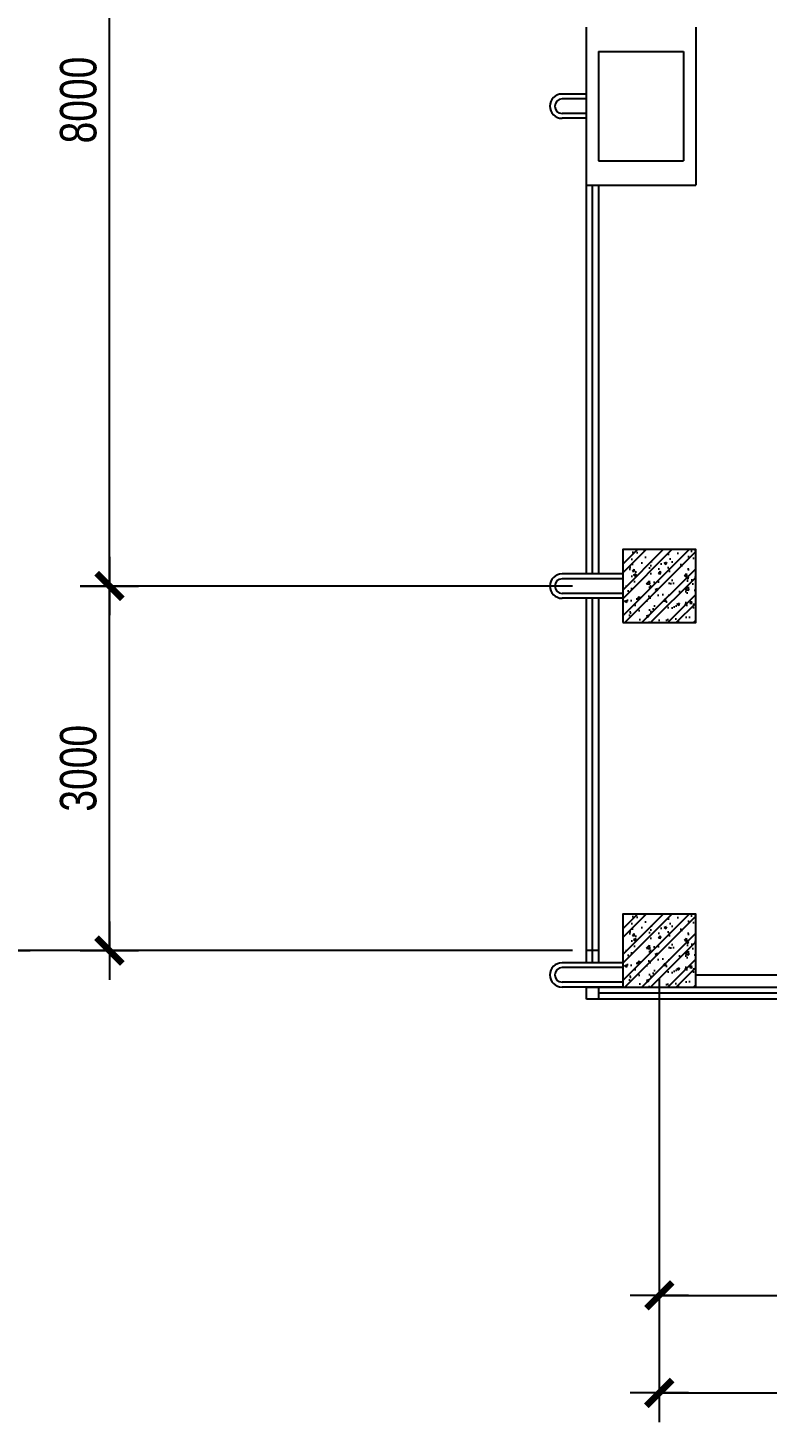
# Model space of a CAD drawing. Header units: metres. Extents: x 352651 to 1421851, y -87441 to -24441.
# Drawn here: x 540282 to 546364, y -79456 to -67981 of the extents above; entities that cross this region are included whole.
import ezdxf

# ---------------------------------------------------------------- set-up
doc = ezdxf.new("R2010")
doc.units = ezdxf.units.M
doc.header["$LTSCALE"] = 300
doc.header["$MEASUREMENT"] = 0
doc.header["$PDMODE"] = 2
doc.layers.get('0').update_dxf_attribs({"linetype": 'CONTINUOUS'})
doc.layers.get('Defpoints').update_dxf_attribs({"linetype": 'CONTINUOUS'})
for name, color, linetype in [('CUA', 8, 'CONTINUOUS'), ('DIM', 1, 'CONTINUOUS'), ('NOITHAT', 145, 'CONTINUOUS'), ('THAY', 9, 'CONTINUOUS'), ('TUONG', 7, 'CONTINUOUS'), ('vach', 6, 'CONTINUOUS')]:
    doc.layers.add(name, color=color, linetype=linetype)
doc.styles.add('CHUKICHTHUOC', font='vnshx.shx', dxfattribs={"width": 0.8, "height": 300, "bigfont": '@extfont2.shx'})
doc.dimstyles.new('150', dxfattribs={"dimscale": 150, "dimtxt": 2, "dimasz": 0.1, "dimexe": 1, "dimexo": 0, "dimgap": 0.7, "dimtad": 1, "dimdec": 0, "dimzin": 0, "dimdsep": 46, "dimtxsty": 'CHUKICHTHUOC', "dimblk": 'ARR', "dimcen": 0, "dimdle": 1, "dimclrd": 3, "dimclre": 3, "dimclrt": 3, "dimadec": 0, "dimazin": 0, "dimtfac": 1, "dimtdec": 0, "dimtix": 1, "dimtmove": 2, "dimatfit": 3, "dimldrblk": 'ARR', "dimfxl": 1, "dimtolj": 1, "dimtzin": 0, "dimarcsym": 0})

# ---------------------------------------------------------------- blocks, each defined once
blk = doc.blocks.new('ARR')
at = {"color": 1}
for p, q in [((0, -16), (0, 16)), ((-16, 0), (16, 0))]:
    blk.add_line(p, q, dxfattribs=at)
at = {"color": 3, "const_width": 3.6}
blk.add_lwpolyline([(-7.07, -7.07), (7.07, 7.07)], dxfattribs=at)
blk = doc.blocks.new('*D70')
at = {"layer": 'Defpoints', "color": 0, "ltscale": 1.5, "transparency": 16777216}
for p in [(540953, -72575), (544764, -72575), (544764, -75575)]:
    blk.add_point(p, dxfattribs=at)
at = {"layer": 'DIM', "color": 3, "lineweight": -2, "ltscale": 1.5, "transparency": 16777216}
for p, q in [((544764, -72575), (540803, -72575)), ((540953, -75560), (540953, -72590)), ((544764, -75575), (540803, -75575))]:
    blk.add_line(p, q, dxfattribs=at)
at = {"layer": 'DIM', "color": 3, "lineweight": -2, "ltscale": 1.5, "transparency": 16777216, "xscale": 15, "yscale": 15, "zscale": 15}
for p, rotation in [((540953, -72575), 90), ((540953, -75575), 270)]:
    blk.add_blockref('ARR', p, dxfattribs=dict(at, rotation=rotation))
at = {"layer": 'DIM', "color": 3, "ltscale": 1.5, "transparency": 16777216, "insert": (540698, -74075), "char_height": 300, "attachment_point": 5, "rotation": 90, "style": 'CHUKICHTHUOC'}
blk.add_mtext('\\A1;3000', dxfattribs=at)
blk = doc.blocks.new('*D71')
at = {"layer": 'Defpoints', "color": 0, "ltscale": 1.5, "transparency": 16777216}
for p in [(540953, -64575), (544764, -64575), (544764, -72575)]:
    blk.add_point(p, dxfattribs=at)
at = {"layer": 'DIM', "color": 3, "lineweight": -2, "ltscale": 1.5, "transparency": 16777216}
for p, q in [((544764, -64575), (540803, -64575)), ((540953, -72560), (540953, -64590)), ((544764, -72575), (540803, -72575))]:
    blk.add_line(p, q, dxfattribs=at)
at = {"layer": 'DIM', "color": 3, "lineweight": -2, "ltscale": 1.5, "transparency": 16777216, "xscale": 15, "yscale": 15, "zscale": 15}
for p, rotation in [((540953, -64575), 90), ((540953, -72575), 270)]:
    blk.add_blockref('ARR', p, dxfattribs=dict(at, rotation=rotation))
at = {"layer": 'DIM', "color": 3, "ltscale": 1.5, "transparency": 16777216, "insert": (540698, -68575), "char_height": 300, "attachment_point": 5, "rotation": 90, "style": 'CHUKICHTHUOC'}
blk.add_mtext('\\A1;8000', dxfattribs=at)
blk = doc.blocks.new('*D73')
at = {"layer": 'Defpoints', "color": 0, "ltscale": 1.5, "transparency": 16777216}
for p in [(540060, -34575), (544764, -34575), (544764, -75575)]:
    blk.add_point(p, dxfattribs=at)
at = {"layer": 'DIM', "color": 3, "lineweight": -2, "ltscale": 1.5, "transparency": 16777216}
for p, q in [((544764, -34575), (539910, -34575)), ((540060, -75560), (540060, -34590)), ((544764, -75575), (539910, -75575))]:
    blk.add_line(p, q, dxfattribs=at)
at = {"layer": 'DIM', "color": 3, "lineweight": -2, "ltscale": 1.5, "transparency": 16777216, "xscale": 15, "yscale": 15, "zscale": 15}
for p, rotation in [((540060, -34575), 90), ((540060, -75575), 270)]:
    blk.add_blockref('ARR', p, dxfattribs=dict(at, rotation=rotation))
at = {"layer": 'DIM', "color": 3, "ltscale": 1.5, "transparency": 16777216, "insert": (539623, -55382), "char_height": 300, "attachment_point": 5, "rotation": 90, "style": 'CHUKICHTHUOC'}
blk.add_mtext('\\A1;41000', dxfattribs=at)
blk = doc.blocks.new('*D79')
at = {"layer": 'Defpoints', "color": 0, "ltscale": 1.5, "transparency": 16777216}
for p in [(545477, -75807), (589477, -75807), (589477, -79216)]:
    blk.add_point(p, dxfattribs=at)
at = {"layer": 'DIM', "color": 3, "lineweight": -2, "ltscale": 1.5, "transparency": 16777216}
for p, q in [((545477, -75807), (545477, -79366)), ((589477, -75807), (589477, -79366)), ((545492, -79216), (589462, -79216))]:
    blk.add_line(p, q, dxfattribs=at)
at = {"layer": 'DIM', "color": 3, "lineweight": -2, "ltscale": 1.5, "transparency": 16777216, "xscale": 15, "yscale": 15, "zscale": 15, "rotation": 180}
blk.add_blockref('ARR', (545477, -79216), dxfattribs=at)
at = {"layer": 'DIM', "color": 3, "lineweight": -2, "ltscale": 1.5, "transparency": 16777216, "xscale": 15, "yscale": 15, "zscale": 15}
blk.add_blockref('ARR', (589477, -79216), dxfattribs=at)
at = {"layer": 'DIM', "color": 3, "ltscale": 1.5, "transparency": 16777216, "insert": (567477, -78961), "char_height": 300, "attachment_point": 5, "style": 'CHUKICHTHUOC'}
blk.add_mtext('\\A1;44000', dxfattribs=at)
blk = doc.blocks.new('*D84')
at = {"layer": 'Defpoints', "color": 0, "ltscale": 1.5, "transparency": 16777216}
for p in [(545477, -76944), (551477, -76944), (551477, -78413)]:
    blk.add_point(p, dxfattribs=at)
at = {"layer": 'DIM', "color": 3, "lineweight": -2, "ltscale": 1.5, "transparency": 16777216}
for p, q in [((545477, -76944), (545477, -78563)), ((551477, -76944), (551477, -78563)), ((545492, -78413), (551462, -78413))]:
    blk.add_line(p, q, dxfattribs=at)
at = {"layer": 'DIM', "color": 3, "lineweight": -2, "ltscale": 1.5, "transparency": 16777216, "xscale": 15, "yscale": 15, "zscale": 15, "rotation": 180}
blk.add_blockref('ARR', (545477, -78413), dxfattribs=at)
at = {"layer": 'DIM', "color": 3, "lineweight": -2, "ltscale": 1.5, "transparency": 16777216, "xscale": 15, "yscale": 15, "zscale": 15}
blk.add_blockref('ARR', (551477, -78413), dxfattribs=at)
at = {"layer": 'DIM', "color": 3, "ltscale": 1.5, "transparency": 16777216, "insert": (548477, -78158), "char_height": 300, "attachment_point": 5, "style": 'CHUKICHTHUOC'}
blk.add_mtext('\\A1;6000', dxfattribs=at)

msp = doc.modelspace()

# ---------------------------------------------------------------- hatches: boundary and pattern name
at = {"layer": 'NOITHAT', "linetype": 'Continuous'}
h = msp.add_hatch(dxfattribs=at)
h.set_pattern_fill('ANSI32,_O', color=256, scale=400)
h.set_pattern_definition([(45, (175579.86, -385566.49), (-106.066017, 106.066017), []), (45, (175650.57, -385566.49), (-106.066017, 106.066017), [])])
h.paths.add_polyline_path([(545477.2, -72675.5), (545477.2, -72275.5), (545177.2, -72275.5), (545177.2, -72675.5)])
h.paths.add_polyline_path([(545777.2, -72675.5), (545777.2, -72275.5), (545477.2, -72275.5), (545477.2, -72675.5)])
h.paths.add_polyline_path([(545477.2, -72675.5), (545477.2, -72875.5), (545777.2, -72875.5), (545777.2, -72675.5)])
h.paths.add_polyline_path([(545477.2, -72875.5), (545477.2, -72675.5), (545177.2, -72675.5), (545177.2, -72875.5)])
h = msp.add_hatch(dxfattribs=at)
h.set_pattern_fill('AR-CONC,_O', color=256, scale=30)
h.set_pattern_definition([(50, (175579.86, -385566.49), (215.178055, -18.82564), [22.5, -247.5]), (355, (175579.86, -385566.49), (-41.6254, 225.65764), [18, -198]), (100.4514, (175597.79, -385568.05), (173.552815, 206.83186), [19.12206, -210.34263]), (46.1842, (175579.86, -385506.49), (320.17231, -49.6557), [33.75, -371.25]), (96.6356, (175606.54, -385510.62), (280.39881, 292.23536), [28.68309, -315.5139]), (351.1842, (175579.86, -385506.5), (280.39858, 292.23558), [27, -297]), (21, (175609.86, -385521.49), (179.072116, -120.78567), [22.5, -247.5]), (326, (175609.86, -385521.49), (72.9946, 217.54501), [18, -198]), (71.4514, (175624.78, -385531.55), (252.06679, 96.75915), [19.12206, -210.34263]), (37.5, (175579.86, -385566.486), (3.647957, 99.868156), [0, -195.6, 0, -201, 0, -198.75]), (7.5, (175579.86, -385566.49), (78.920861, 118.323514), [0, -114.6, 0, -191.1, 0, -75.75]), (327.5, (175512.96, -385566.486), (160.146731, -6.766462), [0, -75, 0, -234, 0, -310.5]), (317.5, (175482.96, -385566.49), (174.95585, 30.031495), [0, -97.5, 0, -155.4, 0, -220.5])])
h.paths.add_polyline_path([(545477.2, -72675.5), (545477.2, -72275.5), (545177.2, -72275.5), (545177.2, -72675.5)])
h.paths.add_polyline_path([(545777.2, -72675.5), (545777.2, -72275.5), (545477.2, -72275.5), (545477.2, -72675.5)])
h.paths.add_polyline_path([(545477.2, -72675.5), (545477.2, -72875.5), (545777.2, -72875.5), (545777.2, -72675.5)])
h.paths.add_polyline_path([(545477.2, -72875.5), (545477.2, -72675.5), (545177.2, -72675.5), (545177.2, -72875.5)])
h = msp.add_hatch(dxfattribs=at)
h.set_pattern_fill('ANSI32,_O', color=256, scale=400)
h.set_pattern_definition([(45, (175579.86, -388566.49), (-106.066017, 106.066017), []), (45, (175650.57, -388566.49), (-106.066017, 106.066017), [])])
h.paths.add_polyline_path([(545477.2, -75675.5), (545477.2, -75275.5), (545177.2, -75275.5), (545177.2, -75675.5)])
h.paths.add_polyline_path([(545777.2, -75675.5), (545777.2, -75275.5), (545477.2, -75275.5), (545477.2, -75675.5)])
h.paths.add_polyline_path([(545477.2, -75675.5), (545477.2, -75875.5), (545777.2, -75875.5), (545777.2, -75675.5)])
h.paths.add_polyline_path([(545477.2, -75875.5), (545477.2, -75675.5), (545177.2, -75675.5), (545177.2, -75875.5)])
h = msp.add_hatch(dxfattribs=at)
h.set_pattern_fill('AR-CONC,_O', color=256, scale=30)
h.set_pattern_definition([(50, (175579.86, -388566.49), (215.178055, -18.82564), [22.5, -247.5]), (355, (175579.86, -388566.49), (-41.6254, 225.65764), [18, -198]), (100.4514, (175597.79, -388568.05), (173.552815, 206.83186), [19.12206, -210.34263]), (46.1842, (175579.86, -388506.49), (320.17231, -49.6557), [33.75, -371.25]), (96.6356, (175606.54, -388510.62), (280.39881, 292.23536), [28.68309, -315.5139]), (351.1842, (175579.86, -388506.5), (280.39858, 292.23558), [27, -297]), (21, (175609.86, -388521.49), (179.072116, -120.78567), [22.5, -247.5]), (326, (175609.86, -388521.49), (72.9946, 217.54501), [18, -198]), (71.4514, (175624.78, -388531.55), (252.06679, 96.75915), [19.12206, -210.34263]), (37.5, (175579.86, -388566.486), (3.647957, 99.868156), [0, -195.6, 0, -201, 0, -198.75]), (7.5, (175579.86, -388566.49), (78.920861, 118.323514), [0, -114.6, 0, -191.1, 0, -75.75]), (327.5, (175512.96, -388566.486), (160.146731, -6.766462), [0, -75, 0, -234, 0, -310.5]), (317.5, (175482.96, -388566.49), (174.95585, 30.031495), [0, -97.5, 0, -155.4, 0, -220.5])])
h.paths.add_polyline_path([(545477.2, -75675.5), (545477.2, -75275.5), (545177.2, -75275.5), (545177.2, -75675.5)])
h.paths.add_polyline_path([(545777.2, -75675.5), (545777.2, -75275.5), (545477.2, -75275.5), (545477.2, -75675.5)])
h.paths.add_polyline_path([(545477.2, -75675.5), (545477.2, -75875.5), (545777.2, -75875.5), (545777.2, -75675.5)])
h.paths.add_polyline_path([(545477.2, -75875.5), (545477.2, -75675.5), (545177.2, -75675.5), (545177.2, -75875.5)])

# ---------------------------------------------------------------- linework, layer by layer
at = {"layer": 'CUA', "linetype": 'Continuous'}
for p, q in [((544877.2, -72475.5), (544877.2, -69275.5)), ((544927.2, -72475.5), (544927.2, -69275.5)), ((544977.2, -69275.5), (544977.2, -72475.5)), ((544877.2, -75675.5), (544877.2, -72675.5)), ((544927.2, -75675.5), (544927.2, -72675.5)), ((544977.2, -72675.5), (544977.2, -75675.5)), ((544977.2, -75574.1), (544877.2, -75574.1)), ((544875.8, -75875.5), (579337.2, -75875.5)), ((544877.2, -75975.5), (544877.2, -75875.5)), ((544977.2, -75875.5), (544977.2, -75975.5)), ((551377.2, -75925.5), (544977.2, -75925.5)), ((551377.2, -75975.5), (544877.2, -75975.5))]:
    msp.add_line(p, q, dxfattribs=at)
at = {"layer": 'THAY', "linetype": 'Continuous'}
msp.add_line((545777.2, -75775.5), (551177.2, -75775.5), dxfattribs=at)
at = {"layer": 'TUONG'}
for p, q in [((544877.2, -69275.5), (544877.2, -67975.5)), ((545777.2, -67975.5), (545777.2, -69275.5)), ((544977.2, -68175.5), (545677.2, -68175.5)), ((544977.2, -68175.5), (544977.2, -69075.5)), ((545677.2, -68175.5), (545677.2, -69075.5)), ((544877.2, -68525.5), (544677.2, -68525.5)), ((544877.2, -68565.5), (544677.2, -68565.5)), ((544877.2, -68685.5), (544677.2, -68685.5)), ((544877.2, -68725.5), (544677.2, -68725.5)), ((544977.2, -69075.5), (545677.2, -69075.5)), ((544877.2, -69275.5), (545777.2, -69275.5)), ((545177.2, -72475.5), (544677.2, -72475.5)), ((545177.2, -72515.5), (544677.2, -72515.5)), ((545177.2, -72635.5), (544677.2, -72635.5)), ((545177.2, -72675.5), (544677.2, -72675.5)), ((545177.2, -75675.5), (544677.2, -75675.5)), ((545177.2, -75715.5), (544677.2, -75715.5)), ((545177.2, -75835.5), (544677.2, -75835.5)), ((545177.2, -75875.5), (544677.2, -75875.5))]:
    msp.add_line(p, q, dxfattribs=at)
for centre, radius in [((544677.2, -68625.5), 100), ((544677.2, -68625.5), 60), ((544677.2, -72575.5), 100), ((544677.2, -72575.5), 60), ((544677.2, -75775.5), 100), ((544677.2, -75775.5), 60)]:
    msp.add_arc(centre, radius, 90, 270, dxfattribs=at)
at = {"layer": 'vach'}
for points in [[(545177.2, -72875.5), (545777.2, -72875.5), (545777.2, -72275.5), (545177.2, -72275.5)], [(545177.2, -75875.5), (545777.2, -75875.5), (545777.2, -75275.5), (545177.2, -75275.5)]]:
    msp.add_lwpolyline(points, close=True, dxfattribs=at)

# ---------------------------------------------------------------- dimensions: what is measured, and where the dimension line sits
at = {"layer": 'DIM'}
dim = msp.add_linear_dim(base=(540060, -34575.5), p1=(544764.1, -75575.5), p2=(544764.1, -34575.5), angle=90, dimstyle='150', dxfattribs=at)
dim.commit()
dim.dimension.update_dxf_attribs({"geometry": '*D73', "text_midpoint": (539622.5, -55381.6), "dimtype": 160})
for base, p1, p2, picture, middle in [((540952.9, -64575.5), (544764.1, -72575.5), (544764.1, -64575.5), '*D71', (540697.9, -68575.5)), ((540952.9, -72575.5), (544764.1, -75575.5), (544764.1, -72575.5), '*D70', (540697.9, -74075.5))]:
    dim = msp.add_linear_dim(base=base, p1=p1, p2=p2, angle=90, dimstyle='150', dxfattribs=at)
    dim.commit()
    dim.dimension.update_dxf_attribs({"geometry": picture, "text_midpoint": middle})
for base, p1, p2, picture, middle in [((589477.2, -79216.2), (545477.2, -75807.3), (589477.2, -75807.3), '*D79', (567477.2, -78961.2)), ((551477.2, -78412.6), (545477.2, -76944.1), (551477.2, -76944.1), '*D84', (548477.2, -78157.6))]:
    dim = msp.add_linear_dim(base=base, p1=p1, p2=p2, dimstyle='150', dxfattribs=at)
    dim.commit()
    dim.dimension.update_dxf_attribs({"geometry": picture, "text_midpoint": middle})

doc.saveas('drawing.dxf')
